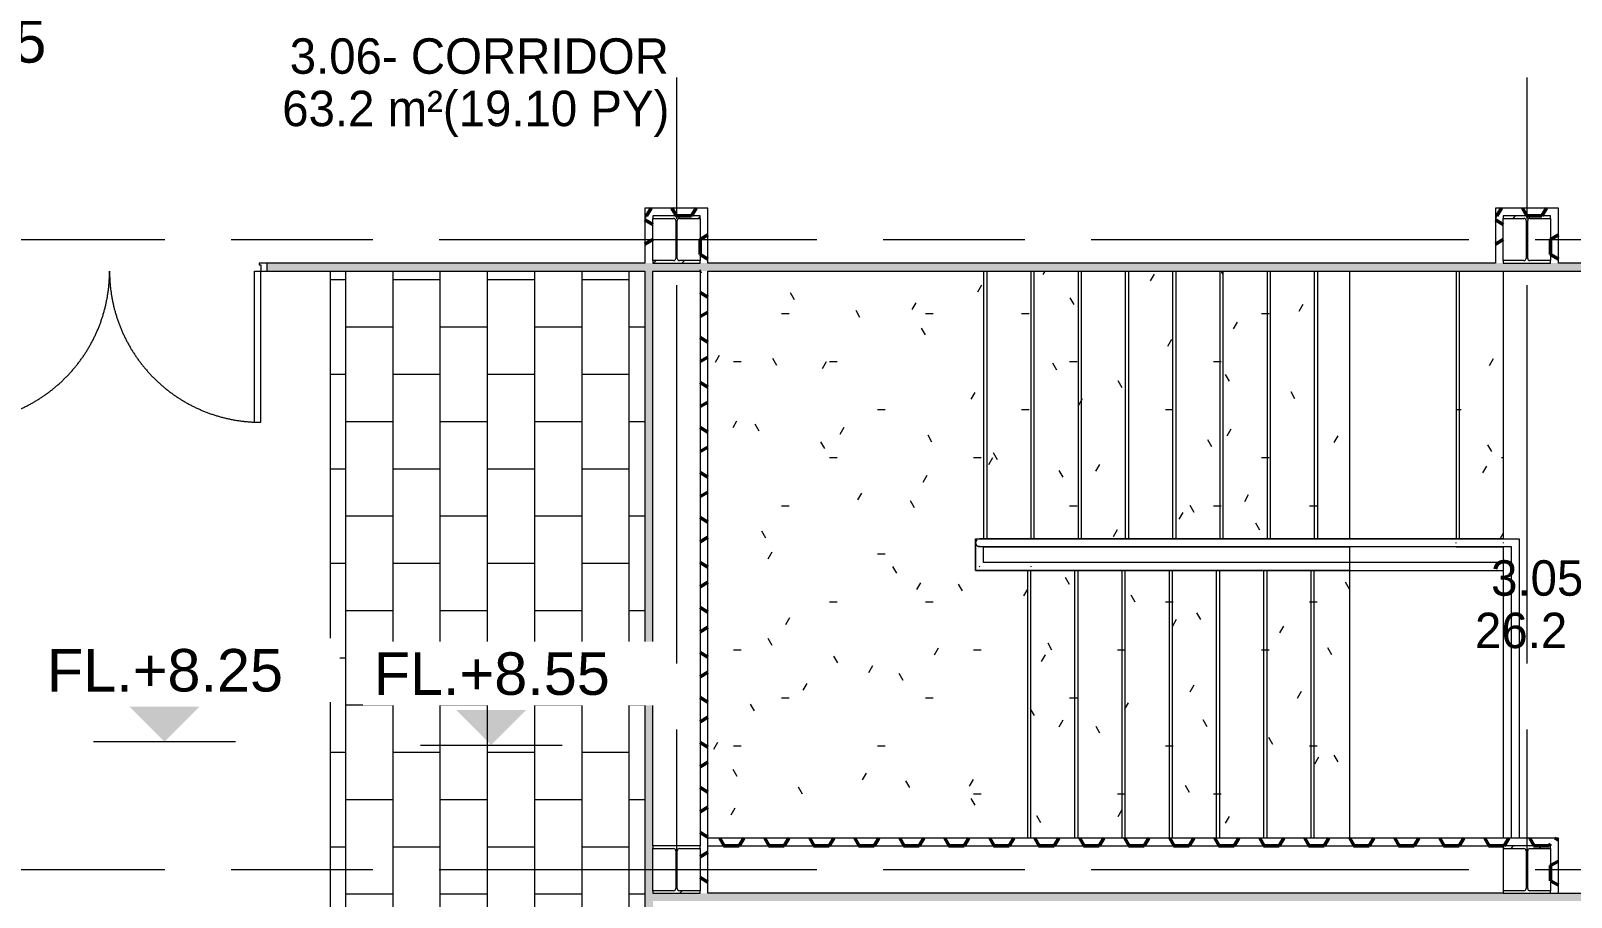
# Model space of a CAD drawing. Header units: millimetres. Extents: x -76261 to 649593, y -304265 to 60256.
# Drawn here: x 143200 to 152981, y -10775 to -5275 of the extents above; entities that cross this region are included whole.
import ezdxf

# ---------------------------------------------------------------- set-up
doc = ezdxf.new("R2010")
doc.units = ezdxf.units.MM
doc.header["$LTSCALE"] = 2000
doc.header["$MEASUREMENT"] = 0
doc.linetypes.add('Centre', pattern=[6.9, 4, -0.7, 1.5, -0.7])
doc.linetypes.add('Dash', pattern=[6, 3, -3])
doc.layers.get('0').update_dxf_attribs({"linetype": 'CONTINUOUS'})
for name, color, linetype, lineweight in [('A-AREA-IDEN', 8, 'CONTINUOUS', 15), ('A-DETL-GENF', 8, 'CONTINUOUS', 15), ('A-DETL-GENF-HDLN', 8, 'Dash', 15), ('A-DOOR', 8, 'CONTINUOUS', 15), ('A-FLOR', 8, 'CONTINUOUS', 15), ('A-FLOR-HRAL', 8, 'CONTINUOUS', 15), ('A-FLOR-PATT', 8, 'CONTINUOUS', 15), ('A-WALL-PATT', 8, 'CONTINUOUS', 50), ('G-ANNO-DIMS', 8, 'CONTINUOUS', 15), ('I-WALL', 8, 'CONTINUOUS', 15), ('S-COLS', 8, 'CONTINUOUS', 15), ('S-GRID', 14, 'CONTINUOUS', 15), ('S-STRS', 8, 'CONTINUOUS', 15)]:
    doc.layers.add(name, color=color, linetype=linetype, lineweight=lineweight)
doc.styles.add('.VnArial Narrow_B', font='Vnarianb_0.ttf', dxfattribs={"height": 225})
doc.styles.add('Arial_1', font='arial.ttf', dxfattribs={"height": 270})
pattern_1 = [(0, (213192.53, 42001.64), (1219.2, 304.8), [50.292, -864.108, 50.292, -864.108, -4876.8]), (0, (213192.53, 42001.64), (1219.2, 304.8), [-1828.8, 50.292, -1778.508, 50.292, -864.108, -2133.6]), (0, (213192.53, 42001.64), (1219.2, 304.8), [-4572, 50.292, -559.308, 50.292, -1473.708]), (120, (213649.73, 42154.04), (-873.5645, 903.4582), [50.292, -864.108, 50.292, -864.108, -4876.8]), (120, (213649.73, 42154.04), (-873.5645, 903.4582), [-1828.8, 50.292, -1778.508, 50.292, -864.108, -2133.6]), (120, (213649.73, 42154.04), (-873.5645, 903.4582), [-4572, 50.292, -559.308, 50.292, -1473.708]), (240, (213802.13, 42763.64), (-345.6355, -1208.2582), [50.292, -864.108, 50.292, -864.108, -4876.8]), (240, (213802.13, 42763.64), (-345.6355, -1208.2582), [-1828.8, 50.292, -1778.508, 50.292, -864.108, -2133.6]), (240, (213802.13, 42763.64), (-345.6355, -1208.2582), [-4572, 50.292, -559.308, 50.292, -1473.708])]

# ---------------------------------------------------------------- blocks, each defined once
blk = doc.blocks.new('AD_UK Beams-Column - SC1-300_300_10_16-V93-3rd FLOOR PLAN')
at = {"layer": 'S-COLS'}
h = blk.add_hatch(dxfattribs=at)
h.set_pattern_fill('FP_97', color=256, style=0, pattern_type=2)
h.set_pattern_definition([(45, (65892.53, 52601.64), (-371.231, 371.231), []), (45, (65892.53, 53164.14), (-371.231, 371.231), [])])
h.paths.add_polyline_path([(150, -150), (150, -134), (19, -134), (9.1, -129.9), (5, -120), (5, 120), (9.1, 129.9), (19, 134), (150, 134), (150, 150), (-150, 150), (-150, 134), (-19, 134), (-9.1, 129.9), (-5, 120), (-5, -120), (-9.1, -129.9), (-19, -134), (-150, -134), (-150, -150)], flags=0)
for p, q in [((150, 150), (-150, 150)), ((-150, 150), (-150, 134)), ((-150, 134), (-19, 134)), ((-5, 120), (-5, -120)), ((5, -120), (5, 120)), ((19, 134), (150, 134)), ((150, 134), (150, 150)), ((-19, -134), (-150, -134)), ((-150, -134), (-150, -150)), ((-150, -150), (150, -150)), ((150, -134), (19, -134)), ((150, -150), (150, -134))]:
    blk.add_line(p, q, dxfattribs=at)
for centre, start, end in [((-19, 120), 0, 90), ((19, 120), 90, 180), ((-19, -120), 270, 0), ((19, -120), 180, 270)]:
    blk.add_arc(centre, 14, start, end, dxfattribs=at)
blk = doc.blocks.new('AD_UK Beams-Column - SC1-300_300_10_16-V94-3rd FLOOR PLAN')
at = {"layer": 'S-COLS'}
h = blk.add_hatch(dxfattribs=at)
h.set_pattern_fill('FP_98', color=256, style=0, pattern_type=2)
h.set_pattern_definition([(45, (65892.53, 48601.64), (-371.231, 371.231), []), (45, (65892.53, 49164.14), (-371.231, 371.231), [])])
h.paths.add_polyline_path([(-150, -150), (150, -150), (150, -134), (19, -134), (9.1, -129.9), (5, -120), (5, 120), (9.1, 129.9), (19, 134), (150, 134), (150, 150), (-150, 150), (-150, 134), (-19, 134), (-9.1, 129.9), (-5, 120), (-5, -120), (-9.1, -129.9), (-19, -134), (-150, -134)], flags=0)
for p, q in [((150, 150), (-150, 150)), ((-150, 150), (-150, 134)), ((-150, 134), (-19, 134)), ((-5, 120), (-5, -120)), ((5, -120), (5, 120)), ((19, 134), (150, 134)), ((150, 134), (150, 150)), ((-19, -134), (-150, -134)), ((-150, -134), (-150, -150)), ((-150, -150), (150, -150)), ((150, -134), (19, -134)), ((150, -150), (150, -134))]:
    blk.add_line(p, q, dxfattribs=at)
for centre, start, end in [((-19, 120), 0, 90), ((19, 120), 90, 180), ((-19, -120), 270, 0), ((19, -120), 180, 270)]:
    blk.add_arc(centre, 14, start, end, dxfattribs=at)
blk = doc.blocks.new('AD_UK Beams-Column - SC1-300_300_10_16-V97-3rd FLOOR PLAN')
at = {"layer": 'S-COLS'}
h = blk.add_hatch(dxfattribs=at)
h.set_pattern_fill('FP_101', color=256, style=0, pattern_type=2)
h.set_pattern_definition([(45, (60492.53, 52601.64), (-371.231, 371.231), []), (45, (60492.53, 53164.14), (-371.231, 371.231), [])])
h.paths.add_polyline_path([(150, -150), (150, -134), (17, -133.2), (9.1, -129.9), (5, -120), (5, 120), (9.1, 129.9), (19, 134), (150, 134), (150, 150), (-150, 150), (-150, 134), (-19, 134), (-9.1, 129.9), (-5, 120), (-5, -120), (-9.1, -129.9), (-19, -134), (-150, -134), (-150, -150)], flags=0)
for p, q in [((150, 150), (-150, 150)), ((-150, 150), (-150, 134)), ((-150, 134), (-19, 134)), ((-5, 120), (-5, -120)), ((5, -120), (5, 120)), ((19, 134), (150, 134)), ((150, 134), (150, 150)), ((-19, -134), (-150, -134)), ((-150, -134), (-150, -150)), ((-150, -150), (150, -150)), ((150, -134), (19, -134)), ((150, -150), (150, -134))]:
    blk.add_line(p, q, dxfattribs=at)
for centre, start, end in [((-19, 120), 0, 90), ((19, 120), 90, 180), ((-19, -120), 270, 0), ((19, -120), 180, 270)]:
    blk.add_arc(centre, 14, start, end, dxfattribs=at)
blk = doc.blocks.new('AD_UK Beams-Column - SC1-300_300_10_16-V98-3rd FLOOR PLAN')
at = {"layer": 'S-COLS'}
h = blk.add_hatch(dxfattribs=at)
h.set_pattern_fill('FP_102', color=256, style=0, pattern_type=2)
h.set_pattern_definition([(45, (60492.53, 48601.64), (-371.231, 371.231), []), (45, (60492.53, 49164.14), (-371.231, 371.231), [])])
h.paths.add_polyline_path([(150, -150), (150, -134), (19, -134), (9.1, -129.9), (5, -120), (5, 120), (9.1, 129.9), (19, 134), (150, 134), (150, 150), (-150, 150), (-150, 134), (-19, 134), (-9.1, 129.9), (-5, 120), (-5, -120), (-9.1, -129.9), (-19, -134), (-150, -134), (-150, -150)], flags=0)
for p, q in [((150, 150), (-150, 150)), ((-150, 150), (-150, 134)), ((-150, 134), (-19, 134)), ((-5, 120), (-5, -120)), ((5, -120), (5, 120)), ((19, 134), (150, 134)), ((150, 134), (150, 150)), ((-19, -134), (-150, -134)), ((-150, -134), (-150, -150)), ((-150, -150), (150, -150)), ((150, -134), (19, -134)), ((150, -150), (150, -134))]:
    blk.add_line(p, q, dxfattribs=at)
for centre, start, end in [((-19, 120), 0, 90), ((19, 120), 90, 180), ((-19, -120), 270, 0), ((19, -120), 180, 270)]:
    blk.add_arc(centre, 14, start, end, dxfattribs=at)
blk = doc.blocks.new('LS-Office-S_rvt-1-3rd FLOOR PLAN')
at = {"layer": 'A-FLOR'}
for p, q in [((-61619.8, -48801.6), (-61619.8, -50501.2)), ((-61619.8, -50551.2), (-61619.8, -52401.6))]:
    blk.add_line(p, q, dxfattribs=at)
for name, p in [('AD_UK Beams-Column - SC1-300_300_10_16-V94-3rd FLOOR PLAN', (-65892.5, -48601.6)), ('AD_UK Beams-Column - SC1-300_300_10_16-V98-3rd FLOOR PLAN', (-60492.5, -48601.6)), ('AD_UK Beams-Column - SC1-300_300_10_16-V93-3rd FLOOR PLAN', (-65892.5, -52601.6)), ('AD_UK Beams-Column - SC1-300_300_10_16-V97-3rd FLOOR PLAN', (-60492.5, -52601.6))]:
    blk.add_blockref(name, p)
blk = doc.blocks.new('Top Rail Type - Top Rail_Internal_-10634832-3rd FLOOR PLAN')
at = {"layer": 'A-FLOR-HRAL'}
for p, q in [((-63992.9, -50526.2), (-63992.9, -50702)), ((-60936.2, -50501.2), (-63967.9, -50501.2)), ((-63967.9, -50551.2), (-60936.2, -50551.2)), ((-63942.9, -50652), (-63942.9, -50551.2)), ((-60642.5, -50501.2), (-60936.2, -50501.2)), ((-60936.2, -50551.2), (-60642.5, -50551.2)), ((-60642.5, -50523.9), (-60642.5, -50528.6)), ((-63648.9, -50652), (-63942.9, -50652)), ((-60642.5, -50652), (-63648.9, -50652)), ((-63992.9, -50702), (-63648.9, -50702)), ((-63648.9, -50702), (-60642.5, -50702))]:
    blk.add_line(p, q, dxfattribs=at)
at = {"layer": 'A-FLOR-HRAL', "flags": 128}
for points in [[(-63985.6, -50508.6), (-63989.6, -50513.7), (-63992.1, -50519.8), (-63992.9, -50526.2)], [(-63967.9, -50551.2), (-63974.4, -50550.4), (-63980.4, -50547.9), (-63985.6, -50543.9), (-63989.6, -50538.7), (-63992.1, -50532.7), (-63992.9, -50526.2), (-63992.1, -50519.8), (-63989.6, -50513.7), (-63985.6, -50508.6)], [(-63992.9, -50526.2), (-63992.1, -50532.7), (-63989.6, -50538.7), (-63985.6, -50543.9), (-63980.4, -50547.9), (-63974.4, -50550.4), (-63967.9, -50551.2)]]:
    blk.add_lwpolyline(points, dxfattribs=at)
at = {"layer": 'A-FLOR-HRAL'}
for points, knots in [([(-60942.5, -50528.3), (-60942.5, -50527.6), (-60942.5, -50526.3), (-60942.5, -50524.9), (-60942.5, -50524.2)], [0.47380179, 0.47380179, 0.47380179, 0.47380179, 0.5, 0.52535921, 0.52535921, 0.52535921, 0.52535921]), ([(-63965.6, -50674.7), (-63965.8, -50674.9), (-63966.6, -50675.7), (-63967.9, -50677), (-63969.2, -50678.4), (-63970, -50679.1), (-63970.3, -50679.4)], [0.4701827, 0.4701827, 0.4701827, 0.4701827, 0.47916667, 0.5, 0.52083333, 0.5298173, 0.5298173, 0.5298173, 0.5298173])]:
    blk.add_open_spline(points, degree=3, knots=knots, dxfattribs=at)
blk.add_open_spline([(-63642.6, -50675), (-63642.5, -50675.7), (-63642.5, -50677), (-63642.5, -50678.4), (-63642.6, -50679.1)], degree=3, dxfattribs=at)
blk = doc.blocks.new('Top Rail Type - Top Rail_Internal_-V4-3rd FLOOR PLAN')
at = {"layer": 'A-FLOR-HRAL'}
for p, q in [((-63992.9, -50501.2), (-60942.5, -50501.2)), ((-63992.9, -50702), (-63992.9, -50501.2)), ((-63942.9, -50551.2), (-60942.5, -50551.2)), ((-63942.9, -50652), (-63942.9, -50551.2)), ((-60942.5, -50501.2), (-60542.1, -50501.2)), ((-60942.5, -50551.2), (-60592.1, -50551.2)), ((-60592.1, -50551.2), (-60592.1, -52401.6)), ((-60542.1, -50501.2), (-60542.1, -52401.6)), ((-63642.5, -50652), (-63942.9, -50652)), ((-61619.8, -50652), (-63642.5, -50652)), ((-63642.5, -50702), (-63992.9, -50702)), ((-61619.8, -50702), (-63642.5, -50702))]:
    blk.add_line(p, q, dxfattribs=at)
blk = doc.blocks.new('PD-2CANH - PANEL 2000X2200-10650857-3rd FLOOR PLAN')
at = {"layer": 'A-DETL-GENF'}
for p, q in [((-681, 985), (-721, 985)), ((-721, 985), (-721, 25)), ((-681, 985), (-681, 25)), ((1159, 985), (1199, 985)), ((1159, 985), (1159, 25)), ((1199, 985), (1199, 25)), ((-681, 25), (-721, 25)), ((1159, 25), (1199, 25))]:
    blk.add_line(p, q, dxfattribs=at)
at = {"layer": 'A-DETL-GENF-HDLN'}
for centre, start, end in [((-721, 25), 0, 90), ((1199, 25), 90, 180)]:
    blk.add_arc(centre, 960, start, end, dxfattribs=at)
at = {"layer": 'A-DOOR'}
for p, q in [((-721, 25), (-761, 25)), ((-761, 25), (-761, -25)), ((-721, -15), (-721, 25)), ((1239, 25), (1199, 25)), ((1199, 25), (1199, -15)), ((1239, -25), (1239, 25)), ((-761, -25), (-711, -25)), ((-711, -15), (-721, -15)), ((-711, -25), (-711, -15)), ((1199, -15), (1189, -15)), ((1189, -15), (1189, -25)), ((1189, -25), (1239, -25))]:
    blk.add_line(p, q, dxfattribs=at)
blk = doc.blocks.new('Spot Elevations - M_Spot Elevation - Exterior Filled 2-195266-3rd FLOOR PLAN')
at = {"layer": 'G-ANNO-DIMS'}
blk.add_hatch(color=256, dxfattribs=at).paths.add_polyline_path([(1.476, 1.476), (0, 0), (-1.476, 1.476)], flags=0)
blk.add_line((-3, 0), (3, 0), dxfattribs=at)
blk = doc.blocks.new('Xrexf_Office')
at = {"layer": 'A-FLOR-PATT'}
h = blk.add_hatch(dxfattribs=at)
h.set_pattern_fill('FP_37', color=256, style=0, pattern_type=2)
h.set_pattern_definition([(270, (146100, -11655), (300, 2e-14), []), (0, (146100, -11655), (300, 300), [300, -300])])
h.paths.add_polyline_path([(146300, -16410), (147100, -16410), (147100, -6800), (145100, -6800), (145100, -16410), (146297.5, -16410)], flags=0)
at = {"layer": 'A-WALL-PATT'}
h = blk.add_hatch(dxfattribs=at)
h.set_pattern_fill('FP_73', color=256, style=0, pattern_type=2)
h.set_pattern_definition([(0, (147300, -6450), (142.875, 82.49), [95.25, -190.5]), (120, (147300, -6450), (-142.875, 82.49), [95.25, -190.5]), (60, (147300, -6450), (-7e-05, 164.978), [0, -190.5, 95.25, 0])])
h.paths.add_polyline_path([(147319, -6450), (147500, -6450), (147500, -6400), (147100, -6400), (147100, -6450), (147281, -6450)], flags=0)
h = blk.add_hatch(dxfattribs=at)
h.set_pattern_fill('FP_74', color=256, style=0, pattern_type=2)
h.set_pattern_definition([(90, (147150, -6600), (-82.49, 142.875), [95.25, -190.5]), (210, (147150, -6600), (-82.49, -142.875), [95.25, -190.5]), (150, (147150, -6600), (-164.98, -7e-05), [0, -190.5, 95.25, 0])])
h.paths.add_polyline_path([(147100, -6750), (147150, -6750), (147150, -6450), (147100, -6450), (147100, -6734)], flags=0)
h = blk.add_hatch(dxfattribs=at)
h.set_pattern_fill('FP_75', color=256, style=0, pattern_type=2)
h.set_pattern_definition([(270, (147450, -6600), (82.49, -142.875), [95.25, -190.5]), (30, (147450, -6600), (82.49, 142.875), [95.25, -190.5]), (330, (147450, -6600), (164.98, 7e-05), [0, -190.5, 95.25, 0])])
h.paths.add_polyline_path([(147450, -6750), (147500, -6750), (147500, -6450), (147450, -6450), (147450, -6734)], flags=0)
h = blk.add_hatch(dxfattribs=at)
h.set_pattern_fill('FP_76', color=256, style=0, pattern_type=2)
h.set_pattern_definition([(0, (152700, -6450), (142.875, 82.49), [95.25, -190.5]), (120, (152700, -6450), (-142.875, 82.49), [95.25, -190.5]), (60, (152700, -6450), (-7e-05, 164.978), [0, -190.5, 95.25, 0])])
h.paths.add_polyline_path([(152850, -6450), (152900, -6450), (152900, -6400), (152500, -6400), (152500, -6450), (152719, -6450)], flags=0)
h = blk.add_hatch(dxfattribs=at)
h.set_pattern_fill('FP_77', color=256, style=0, pattern_type=2)
h.set_pattern_definition([(90, (152550, -6600), (-82.49, 142.875), [95.25, -190.5]), (210, (152550, -6600), (-82.49, -142.875), [95.25, -190.5]), (150, (152550, -6600), (-164.98, -7e-05), [0, -190.5, 95.25, 0])])
h.paths.add_polyline_path([(152550, -6750), (152550, -6450), (152500, -6450), (152500, -6750)], flags=0)
h = blk.add_hatch(dxfattribs=at)
h.set_pattern_fill('FP_78', color=256, style=0, pattern_type=2)
h.set_pattern_definition([(270, (152850, -6600), (82.49, -142.875), [95.25, -190.5]), (30, (152850, -6600), (82.49, 142.875), [95.25, -190.5]), (330, (152850, -6600), (164.98, 7e-05), [0, -190.5, 95.25, 0])])
h.paths.add_polyline_path([(152900, -6750), (152900, -6450), (152850, -6450), (152850, -6750)], flags=0)
h = blk.add_hatch(dxfattribs=at)
h.set_pattern_fill('FP_15', color=256, style=0, pattern_type=2)
h.set_pattern_definition([(2e-13, (143700, -6800), (142.875, 82.489), [95.25, -190.5]), (120, (143700, -6800), (-142.87507, 82.4889), [95.25, -190.5]), (60, (143700, -6800), (-7e-05, 164.9779), [0, -190.5, 95.25, 0])])
h.paths.add_polyline_path([(158610, -6800), (158610, -6750), (158150, -6750), (158150, -6800), (158450, -6800)], flags=0)
h.paths.add_polyline_path([(155447.3, -6800), (155450, -6800), (155450, -6750), (144700, -6750), (144700, -6800), (154650, -6800)], flags=0)
h.paths.add_polyline_path([(142341.6, -6800), (142700, -6800), (142700, -6750), (138700, -6750), (138700, -6800), (141259.4, -6800)], flags=0)
h.paths.add_polyline_path([(136700, -6800), (136700, -6750), (128790, -6750), (128790, -6800), (134850, -6800)], flags=0)
h = blk.add_hatch(dxfattribs=at)
h.set_pattern_fill('FP_36', color=256, style=0, pattern_type=2)
h.set_pattern_definition([(90, (147150, -11655), (-82.489, 142.875), [95.25, -190.5]), (210, (147150, -11655), (-82.4889, -142.8751), [95.25, -190.5]), (150, (147150, -11655), (-164.9779, -7e-05), [0, -190.5, 95.25, 0])])
h.paths.add_polyline_path([(147150, -16560), (147150, -15660), (147100, -15660), (147100, -16560)], flags=0)
h.paths.add_polyline_path([(147100, -14660), (147150, -14660), (147150, -6800), (147100, -6800), (147100, -12518.9)], flags=0)
h = blk.add_hatch(dxfattribs=at)
h.set_pattern_fill('FP_16', color=256, style=0, pattern_type=2)
h.set_pattern_definition([(90, (147500, -8775), (-82.489, 142.875), [95.25, -190.5]), (210, (147500, -8775), (-82.489, -142.875), [95.25, -190.5]), (150, (147500, -8775), (-164.978, -7e-05), [0, -190.5, 95.25, 0])])
h.paths.add_polyline_path([(147450, -10750), (147500, -10750), (147500, -6800), (147450, -6800), (147450, -10734)], flags=0)
h = blk.add_hatch(dxfattribs=at)
h.set_pattern_fill('FP_21', color=256, style=0, pattern_type=2)
h.set_pattern_definition([(2e-13, (150175, -10450), (142.875, 82.489), [95.25, -190.5]), (120, (150175, -10450), (-142.875, 82.489), [95.25, -190.5]), (60, (150175, -10450), (-7e-05, 164.978), [0, -190.5, 95.25, 0])])
h.paths.add_polyline_path([(152719, -10450), (152850, -10450), (152850, -10400), (147500, -10400), (147500, -10450), (152717, -10450)], flags=0)
h = blk.add_hatch(dxfattribs=at)
h.set_pattern_fill('FP_20', color=256, style=0, pattern_type=2)
h.set_pattern_definition([(270, (152850, -10575), (82.49, -142.875), [95.25, -190.5]), (30, (152850, -10575), (82.49, 142.875), [95.25, -190.5]), (330, (152850, -10575), (164.978, 7e-05), [0, -190.5, 95.25, 0])])
h.paths.add_polyline_path([(152850, -10750), (152900, -10750), (152900, -10400), (152850, -10400), (152850, -10742.8)], flags=0)
h = blk.add_hatch(dxfattribs=at)
h.set_pattern_fill('FP_17', color=256, style=0, pattern_type=2)
h.set_pattern_definition([(180, (152880, -10750), (-142.875, -82.489), [95.25, -190.5]), (300, (152880, -10750), (142.8751, -82.4889), [95.25, -190.5]), (240, (152880, -10750), (7e-05, -164.9779), [0, -190.5, 95.25, 0])])
h.paths.add_polyline_path([(158610, -10800), (158610, -10750), (158150, -10750), (158150, -10800), (158450, -10800)], flags=0)
h.paths.add_polyline_path([(155447.3, -10800), (155450, -10800), (155450, -10750), (147150, -10750), (147150, -10800), (153263.1, -10800)], flags=0)
at = {"layer": 'S-STRS'}
h = blk.add_hatch(dxfattribs=at)
h.set_pattern_fill('FP_10', color=256, style=0, pattern_type=2)
h.set_pattern_definition(pattern_1)
h.paths.add_polyline_path([(147500, -10400), (149250, -10400), (149249.6, -8700.4), (149199.6, -8699.5), (149199.6, -8499.6), (149250, -8499.6), (149250, -6800), (147500, -6800), (147500, -10372.3)], flags=0)
h = blk.add_hatch(dxfattribs=at)
h.set_pattern_fill('FP_10', color=256, style=0, pattern_type=2)
h.set_pattern_definition(pattern_1)
h.paths.add_polyline_path([(149550, -8499.6), (149550, -6800), (149250, -6800), (149250, -8499.6), (149440.5, -8499.6)], flags=0)
h = blk.add_hatch(dxfattribs=at)
h.set_pattern_fill('FP_10', color=256, style=0, pattern_type=2)
h.set_pattern_definition(pattern_1)
h.paths.add_polyline_path([(149713.6, -8499.6), (149850, -8499.6), (149850, -6800), (149550, -6800), (149550, -8499.6)], flags=0)
h = blk.add_hatch(dxfattribs=at)
h.set_pattern_fill('FP_10', color=256, style=0, pattern_type=2)
h.set_pattern_definition(pattern_1)
h.paths.add_polyline_path([(150150, -8499.6), (150150, -6800), (149850, -6800), (149850, -8499.6), (149986.6, -8499.6)], flags=0)
h = blk.add_hatch(dxfattribs=at)
h.set_pattern_fill('FP_10', color=256, style=0, pattern_type=2)
h.set_pattern_definition(pattern_1)
h.paths.add_polyline_path([(150450, -8550), (150450, -8549.6), (150150, -8550)], flags=0)
h.paths.add_polyline_path([(150450, -8499.6), (150450, -6800), (150150, -6800), (150150, -8499.6)], flags=0)
h = blk.add_hatch(dxfattribs=at)
h.set_pattern_fill('FP_10', color=256, style=0, pattern_type=2)
h.set_pattern_definition(pattern_1)
h.paths.add_polyline_path([(150750, -8499.6), (150750, -6800), (150450, -6800), (150450, -8499.6), (150532.7, -8499.6)], flags=0)
h = blk.add_hatch(dxfattribs=at)
h.set_pattern_fill('FP_12', color=256, style=0, pattern_type=2)
h.set_pattern_definition(pattern_1)
h.paths.add_polyline_path([(151050, -8550), (151050, -8549.6), (150750, -8550)], flags=0)
h.paths.add_polyline_path([(151050, -8499.6), (151050, -6800), (150750, -6800), (150750, -8499.6)], flags=0)
h = blk.add_hatch(dxfattribs=at)
h.set_pattern_fill('FP_12', color=256, style=0, pattern_type=2)
h.set_pattern_definition(pattern_1)
h.paths.add_polyline_path([(151350, -8499.6), (151350, -6800), (151050, -6800), (151050, -8499.6), (151078.8, -8499.6)], flags=0)
h = blk.add_hatch(dxfattribs=at)
h.set_pattern_fill('FP_12', color=256, style=0, pattern_type=2)
h.set_pattern_definition(pattern_1)
h.paths.add_polyline_path([(151350, -8499.6), (151572.8, -8499.6), (151572.8, -6800), (151350, -6800), (151350, -8387.2)], flags=0)
h = blk.add_hatch(dxfattribs=at)
h.set_pattern_fill('FP_13', color=256, style=0, pattern_type=2)
h.set_pattern_definition(pattern_1)
h.paths.add_polyline_path([(152550, -8550), (152550, -8549.6), (152443.9, -8550)], flags=0)
h.paths.add_polyline_path([(152550, -8499.6), (152550, -6800), (152250, -6800), (152250, -8499.6), (152443.9, -8499.6)], flags=0)
h = blk.add_hatch(dxfattribs=at)
h.set_pattern_fill('FP_10', color=256, style=0, pattern_type=2)
h.set_pattern_definition(pattern_1)
h.paths.add_polyline_path([(149250, -10400), (149550, -10400), (149550, -8700.4), (149250, -8700.4), (149250, -10150.7)], flags=0)
h = blk.add_hatch(dxfattribs=at)
h.set_pattern_fill('FP_10', color=256, style=0, pattern_type=2)
h.set_pattern_definition(pattern_1)
h.paths.add_polyline_path([(149550, -10400), (149850, -10400), (149850, -8700.4), (149550, -8700.4), (149550, -10150.7)], flags=0)
h = blk.add_hatch(dxfattribs=at)
h.set_pattern_fill('FP_10', color=256, style=0, pattern_type=2)
h.set_pattern_definition(pattern_1)
h.paths.add_polyline_path([(149850, -10400), (150150, -10400), (150150, -8700.4), (149850, -8700.4), (149850, -10150.7)], flags=0)
h.paths.add_polyline_path([(150150, -8650.4), (150150, -8650), (149986.6, -8650.4)], flags=0)
h = blk.add_hatch(dxfattribs=at)
h.set_pattern_fill('FP_14', color=256, style=0, pattern_type=2)
h.set_pattern_definition(pattern_1)
h.paths.add_polyline_path([(150150, -10400), (150450, -10400), (150450, -8700.4), (150150, -8700.4), (150150, -10150.7)], flags=0)
h = blk.add_hatch(dxfattribs=at)
h.set_pattern_fill('FP_10', color=256, style=0, pattern_type=2)
h.set_pattern_definition(pattern_1)
h.paths.add_polyline_path([(150450, -10400), (150750, -10400), (150750, -8700.4), (150450, -8700.4), (150450, -10150.7)], flags=0)
h.paths.add_polyline_path([(150750, -8650.4), (150750, -8650), (150532.7, -8650.4)], flags=0)
h = blk.add_hatch(dxfattribs=at)
h.set_pattern_fill('FP_10', color=256, style=0, pattern_type=2)
h.set_pattern_definition(pattern_1)
h.paths.add_polyline_path([(151050, -10400), (151050, -8700.4), (150750, -8700.4), (150750, -10400)], flags=0)
h.paths.add_polyline_path([(151050, -8650.4), (151050, -8650), (150750, -8650.4)], flags=0)
h = blk.add_hatch(dxfattribs=at)
h.set_pattern_fill('FP_10', color=256, style=0, pattern_type=2)
h.set_pattern_definition(pattern_1)
h.paths.add_polyline_path([(151078.8, -10400), (151350, -10400), (151350, -8700.4), (151050, -8700.4), (151050, -10400)], flags=0)
h = blk.add_hatch(dxfattribs=at)
h.set_pattern_fill('FP_10', color=256, style=0, pattern_type=2)
h.set_pattern_definition(pattern_1)
h.paths.add_polyline_path([(151514.7, -10400), (151572.8, -10400), (151572.8, -8700.4), (151350, -8700.4), (151350, -10400)], flags=0)
at = {"layer": 'A-FLOR'}
for p, q in [((145100, -6800), (145100, -16410)), ((152550, -6800), (152550, -8499.6)), ((152550, -8549.6), (152550, -10400)), ((152550, -10466), (152550, -10734))]:
    blk.add_line(p, q, dxfattribs=at)
at = {"layer": 'I-WALL'}
for p, q in [((147500, -6400), (147100, -6400)), ((147100, -6400), (147100, -6750)), ((147500, -6750), (147500, -6400)), ((152900, -6400), (152500, -6400)), ((152500, -6400), (152500, -6750)), ((152900, -6750), (152900, -6400)), ((147150, -6734), (147150, -6466)), ((147450, -6466), (147450, -6734)), ((152550, -6734), (152550, -6466)), ((152850, -6466), (152850, -6734)), ((147100, -6750), (144700, -6750)), ((144700, -6800), (147100, -6800)), ((147100, -6800), (147100, -14660)), ((147150, -6800), (147450, -6800)), ((147150, -10450), (147150, -6800)), ((147450, -6800), (147450, -10450)), ((152500, -6750), (147500, -6750)), ((147500, -6800), (154600, -6800)), ((147500, -10750), (147500, -6800)), ((155450, -6750), (152900, -6750)), ((152900, -10400), (147500, -10400)), ((147500, -10450), (152550, -10450)), ((152900, -10750), (152900, -10400)), ((147150, -10734), (147150, -10466)), ((147450, -10466), (147450, -10734)), ((152850, -10466), (152850, -10734)), ((152550, -10750), (147500, -10750)), ((152850, -10750), (154600, -10750))]:
    blk.add_line(p, q, dxfattribs=at)
at = {"layer": 'S-GRID', "linetype": 'Centre', "ltscale": 0.3}
for p, q in [((147300, 5529.3), (147300, -18843.9)), ((152700, 5529.3), (152700, -18843.9)), ((120952.1, -6600), (162139, -6600)), ((120952.1, -10600), (162139, -10600))]:
    blk.add_line(p, q, dxfattribs=at)
at = {"layer": 'S-STRS'}
for p, q in [((149250, -6800), (149250, -8499.6)), ((149270, -6800), (149270, -8499.6)), ((149550, -6800), (149550, -8499.6)), ((149570, -6800), (149570, -8499.6)), ((149850, -6800), (149850, -8499.6)), ((149870, -6800), (149870, -8499.6)), ((150150, -6800), (150150, -8499.6)), ((150170, -6800), (150170, -8499.6)), ((150450, -6800), (150450, -8499.6)), ((150470, -6800), (150470, -8499.6)), ((150750, -6800), (150750, -8499.6)), ((150770, -6800), (150770, -8499.6)), ((151050, -6800), (151050, -8499.6)), ((151070, -6800), (151070, -8499.6)), ((151350, -6800), (151350, -8499.6)), ((151370, -6800), (151370, -8499.6)), ((152250, -6800), (152250, -8499.6)), ((152270, -6800), (152270, -8499.6)), ((152550, -6800), (152550, -8499.6)), ((149250, -8650), (149250, -8550)), ((149250, -8550), (149550, -8550)), ((149550, -8550), (149850, -8550)), ((149850, -8550), (150150, -8550)), ((150150, -8550), (150450, -8550)), ((150450, -8550), (150750, -8550)), ((150750, -8550), (151050, -8550)), ((151050, -8550), (151350, -8550)), ((151350, -8550), (151572.8, -8550)), ((152250, -8550), (152550, -8550)), ((149550, -8650), (149250, -8650)), ((149530, -10400), (149530, -8700.4)), ((149850, -8650), (149550, -8650)), ((149550, -10400), (149550, -8700.4)), ((149830, -10400), (149830, -8700.4)), ((150150, -8650), (149850, -8650)), ((149850, -10400), (149850, -8700.4)), ((150130, -10400), (150130, -8700.4)), ((150450, -8650), (150150, -8650)), ((150150, -10400), (150150, -8700.4)), ((150430, -10400), (150430, -8700.4)), ((150750, -8650), (150450, -8650)), ((150450, -10400), (150450, -8700.4)), ((150730, -10400), (150730, -8700.4)), ((151050, -8650), (150750, -8650)), ((150750, -10400), (150750, -8700.4)), ((151030, -10400), (151030, -8700.4)), ((151350, -8650), (151050, -8650)), ((151050, -10400), (151050, -8700.4)), ((151330, -10400), (151330, -8700.4)), ((151572.8, -8650), (151350, -8650)), ((151350, -10400), (151350, -8700.4))]:
    blk.add_line(p, q, dxfattribs=at)
blk.add_blockref('LS-Office-S_rvt-1-3rd FLOOR PLAN', (213192.5, 42001.6))
at = {"layer": 'A-DOOR', "rotation": 180}
blk.add_blockref('PD-2CANH - PANEL 2000X2200-10650857-3rd FLOOR PLAN', (143939, -6775), dxfattribs=at)
at = {"layer": 'A-FLOR-HRAL'}
for name in ['Top Rail Type - Top Rail_Internal_-10634832-3rd FLOOR PLAN', 'Top Rail Type - Top Rail_Internal_-V4-3rd FLOOR PLAN']:
    blk.add_blockref(name, (213192.5, 42001.6), dxfattribs=at)
at = {"layer": 'G-ANNO-DIMS', "xscale": 149.9999999999999, "yscale": 149.9999999999999, "zscale": 149.9999999999999}
for p in [(144049, -9787.5), (146124, -9808.9)]:
    blk.add_blockref('Spot Elevations - M_Spot Elevation - Exterior Filled 2-195266-3rd FLOOR PLAN', p, dxfattribs=at)
at = {"layer": 'A-AREA-IDEN', "char_height": 225, "attachment_point": 1, "style": '.VnArial Narrow_B'}
for s, insert, width in [('3.06- CORRIDOR', (144844, -5322.7), 2525.316), ('63.2 m²(19.10 PY)', (144796.5, -5655.4), 2633.543), ('3.05- STAIR 01', (152472.5, -8636.2), 2212.657), ('26.2 m²(7.91 PY)', (152370.3, -8968.9), 2453.164)]:
    blk.add_mtext(s, dxfattribs=dict(at, insert=insert, width=width))
at = {"layer": 'G-ANNO-DIMS', "char_height": 270, "width": 1791.559, "attachment_point": 1, "line_spacing_factor": 0.941778, "style": 'Arial_1', "bg_fill": 3, "box_fill_scale": 1.25, "bg_fill_color": 256, "bg_fill_true_color": 13158600, "bg_fill_transparency": 0}
for s, insert in [('FL.+8.25', (141799.3, -5207.2)), ('FL.+8.25', (143302.5, -9199.3)), ('FL.+8.55', (145377.5, -9220.6))]:
    blk.add_mtext(s, dxfattribs=dict(at, insert=insert))

msp = doc.modelspace()

# ---------------------------------------------------------------- block references
at = {"linetype": 'ByBlock'}
msp.add_blockref('Xrexf_Office', (0, 0), dxfattribs=at)

doc.saveas('drawing.dxf')
